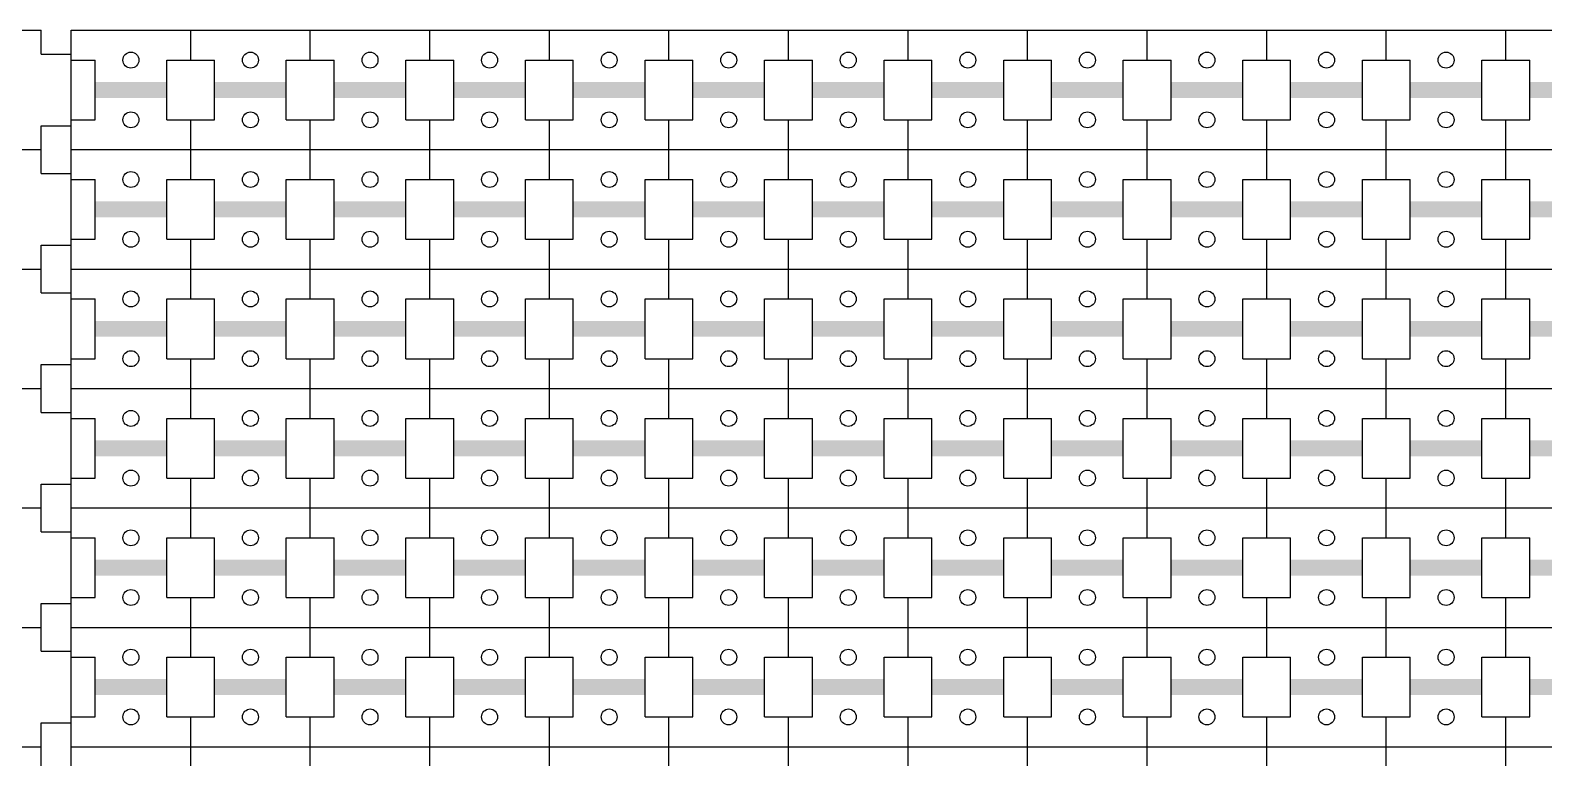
# Model space of a CAD drawing. Header units: millimetres. Extents: x 0 to 1500, y 0 to 750.
# Drawn here: x 739.8 to 1119.5, y 567.2 to 750 of the extents above; entities that cross this region are included whole.
import ezdxf

# ---------------------------------------------------------------- set-up
doc = ezdxf.new("R2010")
doc.units = ezdxf.units.MM

msp = doc.modelspace()

# ---------------------------------------------------------------- hatches: boundary and pattern name
for points in [[(774, 737), (774, 733), (756, 733), (756, 737)], [(804, 737), (804, 733), (786, 733), (786, 737)], [(834, 737), (834, 733), (816, 733), (816, 737)], [(864, 737), (864, 733), (846, 733), (846, 737)], [(894, 737), (894, 733), (876, 733), (876, 737)], [(924, 737), (924, 733), (906, 733), (906, 737)], [(954, 737), (954, 733), (936, 733), (936, 737)], [(984, 737), (984, 733), (966, 733), (966, 737)], [(1014, 737), (1014, 733), (996, 733), (996, 737)], [(1044, 737), (1044, 733), (1026, 733), (1026, 737)], [(1074, 737), (1074, 733), (1056, 733), (1056, 737)], [(1104, 737), (1104, 733), (1086, 733), (1086, 737)], [(1134, 737), (1134, 733), (1116, 733), (1116, 737)], [(774, 707), (774, 703), (756, 703), (756, 707)], [(804, 707), (804, 703), (786, 703), (786, 707)], [(834, 707), (834, 703), (816, 703), (816, 707)], [(864, 707), (864, 703), (846, 703), (846, 707)], [(894, 707), (894, 703), (876, 703), (876, 707)], [(924, 707), (924, 703), (906, 703), (906, 707)], [(954, 707), (954, 703), (936, 703), (936, 707)], [(984, 707), (984, 703), (966, 703), (966, 707)], [(1014, 707), (1014, 703), (996, 703), (996, 707)], [(1044, 707), (1044, 703), (1026, 703), (1026, 707)], [(1074, 707), (1074, 703), (1056, 703), (1056, 707)], [(1104, 707), (1104, 703), (1086, 703), (1086, 707)], [(1134, 707), (1134, 703), (1116, 703), (1116, 707)], [(774, 677), (774, 673), (756, 673), (756, 677)], [(804, 677), (804, 673), (786, 673), (786, 677)], [(834, 677), (834, 673), (816, 673), (816, 677)], [(864, 677), (864, 673), (846, 673), (846, 677)], [(894, 677), (894, 673), (876, 673), (876, 677)], [(924, 677), (924, 673), (906, 673), (906, 677)], [(954, 677), (954, 673), (936, 673), (936, 677)], [(984, 677), (984, 673), (966, 673), (966, 677)], [(1014, 677), (1014, 673), (996, 673), (996, 677)], [(1044, 677), (1044, 673), (1026, 673), (1026, 677)], [(1074, 677), (1074, 673), (1056, 673), (1056, 677)], [(1104, 677), (1104, 673), (1086, 673), (1086, 677)], [(1134, 677), (1134, 673), (1116, 673), (1116, 677)], [(774, 647), (774, 643), (756, 643), (756, 647)], [(804, 647), (804, 643), (786, 643), (786, 647)], [(834, 647), (834, 643), (816, 643), (816, 647)], [(864, 647), (864, 643), (846, 643), (846, 647)], [(894, 647), (894, 643), (876, 643), (876, 647)], [(924, 647), (924, 643), (906, 643), (906, 647)], [(954, 647), (954, 643), (936, 643), (936, 647)], [(984, 647), (984, 643), (966, 643), (966, 647)], [(1014, 647), (1014, 643), (996, 643), (996, 647)], [(1044, 647), (1044, 643), (1026, 643), (1026, 647)], [(1074, 647), (1074, 643), (1056, 643), (1056, 647)], [(1104, 647), (1104, 643), (1086, 643), (1086, 647)], [(1134, 647), (1134, 643), (1116, 643), (1116, 647)], [(774, 617), (774, 613), (756, 613), (756, 617)], [(804, 617), (804, 613), (786, 613), (786, 617)], [(834, 617), (834, 613), (816, 613), (816, 617)], [(864, 617), (864, 613), (846, 613), (846, 617)], [(894, 617), (894, 613), (876, 613), (876, 617)], [(924, 617), (924, 613), (906, 613), (906, 617)], [(954, 617), (954, 613), (936, 613), (936, 617)], [(984, 617), (984, 613), (966, 613), (966, 617)], [(1014, 617), (1014, 613), (996, 613), (996, 617)], [(1044, 617), (1044, 613), (1026, 613), (1026, 617)], [(1074, 617), (1074, 613), (1056, 613), (1056, 617)], [(1104, 617), (1104, 613), (1086, 613), (1086, 617)], [(1134, 617), (1134, 613), (1116, 613), (1116, 617)], [(774, 587), (774, 583), (756, 583), (756, 587)], [(804, 587), (804, 583), (786, 583), (786, 587)], [(834, 587), (834, 583), (816, 583), (816, 587)], [(864, 587), (864, 583), (846, 583), (846, 587)], [(894, 587), (894, 583), (876, 583), (876, 587)], [(924, 587), (924, 583), (906, 583), (906, 587)], [(954, 587), (954, 583), (936, 583), (936, 587)], [(984, 587), (984, 583), (966, 583), (966, 587)], [(1014, 587), (1014, 583), (996, 583), (996, 587)], [(1044, 587), (1044, 583), (1026, 583), (1026, 587)], [(1074, 587), (1074, 583), (1056, 583), (1056, 587)], [(1104, 587), (1104, 583), (1086, 583), (1086, 587)], [(1134, 587), (1134, 583), (1116, 583), (1116, 587)]]:
    msp.add_hatch(color=3).paths.add_polyline_path(points)

# ---------------------------------------------------------------- linework, layer by layer
at = {"color": 7}
for p, q in [((735, 750), (742.5, 750)), ((742.5, 744), (742.5, 750)), ((750, 744), (750, 750)), ((750, 750), (765, 750)), ((765, 750), (780, 750)), ((780, 742.5), (780, 750)), ((780, 750), (795, 750)), ((795, 750), (810, 750)), ((810, 742.5), (810, 750)), ((810, 750), (825, 750)), ((825, 750), (840, 750)), ((840, 742.5), (840, 750)), ((840, 750), (855, 750)), ((855, 750), (870, 750)), ((870, 742.5), (870, 750)), ((870, 750), (885, 750)), ((885, 750), (900, 750)), ((900, 742.5), (900, 750)), ((900, 750), (915, 750)), ((915, 750), (930, 750)), ((930, 742.5), (930, 750)), ((930, 750), (945, 750)), ((945, 750), (960, 750)), ((960, 742.5), (960, 750)), ((960, 750), (975, 750)), ((975, 750), (990, 750)), ((990, 742.5), (990, 750)), ((990, 750), (1005, 750)), ((1005, 750), (1020, 750)), ((1020, 742.5), (1020, 750)), ((1020, 750), (1035, 750)), ((1035, 750), (1050, 750)), ((1050, 742.5), (1050, 750)), ((1050, 750), (1065, 750)), ((1065, 750), (1080, 750)), ((1080, 742.5), (1080, 750)), ((1080, 750), (1095, 750)), ((1095, 750), (1110, 750)), ((1110, 742.5), (1110, 750)), ((1110, 750), (1125, 750)), ((742.5, 744), (750, 744)), ((750, 742.5), (750, 744)), ((750, 735), (750, 742.5)), ((750, 742.5), (756, 742.5)), ((756, 735), (756, 742.5)), ((774, 735), (774, 742.5)), ((774, 742.5), (780, 742.5)), ((780, 742.5), (786, 742.5)), ((786, 735), (786, 742.5)), ((804, 735), (804, 742.5)), ((804, 742.5), (810, 742.5)), ((810, 742.5), (816, 742.5)), ((816, 735), (816, 742.5)), ((834, 735), (834, 742.5)), ((834, 742.5), (840, 742.5)), ((840, 742.5), (846, 742.5)), ((846, 735), (846, 742.5)), ((864, 735), (864, 742.5)), ((864, 742.5), (870, 742.5)), ((870, 742.5), (876, 742.5)), ((876, 735), (876, 742.5)), ((894, 735), (894, 742.5)), ((894, 742.5), (900, 742.5)), ((900, 742.5), (906, 742.5)), ((906, 735), (906, 742.5)), ((924, 735), (924, 742.5)), ((924, 742.5), (930, 742.5)), ((930, 742.5), (936, 742.5)), ((936, 735), (936, 742.5)), ((954, 735), (954, 742.5)), ((954, 742.5), (960, 742.5)), ((960, 742.5), (966, 742.5)), ((966, 735), (966, 742.5)), ((984, 735), (984, 742.5)), ((984, 742.5), (990, 742.5)), ((990, 742.5), (996, 742.5)), ((996, 735), (996, 742.5)), ((1014, 735), (1014, 742.5)), ((1014, 742.5), (1020, 742.5)), ((1020, 742.5), (1026, 742.5)), ((1026, 735), (1026, 742.5)), ((1044, 735), (1044, 742.5)), ((1044, 742.5), (1050, 742.5)), ((1050, 742.5), (1056, 742.5)), ((1056, 735), (1056, 742.5)), ((1074, 735), (1074, 742.5)), ((1074, 742.5), (1080, 742.5)), ((1080, 742.5), (1086, 742.5)), ((1086, 735), (1086, 742.5)), ((1104, 735), (1104, 742.5)), ((1104, 742.5), (1110, 742.5)), ((1110, 742.5), (1116, 742.5)), ((1116, 735), (1116, 742.5)), ((750, 727.5), (750, 735)), ((756, 727.5), (756, 735)), ((774, 727.5), (774, 735)), ((786, 727.5), (786, 735)), ((804, 727.5), (804, 735)), ((816, 727.5), (816, 735)), ((834, 727.5), (834, 735)), ((846, 727.5), (846, 735)), ((864, 727.5), (864, 735)), ((876, 727.5), (876, 735)), ((894, 727.5), (894, 735)), ((906, 727.5), (906, 735)), ((924, 727.5), (924, 735)), ((936, 727.5), (936, 735)), ((954, 727.5), (954, 735)), ((966, 727.5), (966, 735)), ((984, 727.5), (984, 735)), ((996, 727.5), (996, 735)), ((1014, 727.5), (1014, 735)), ((1026, 727.5), (1026, 735)), ((1044, 727.5), (1044, 735)), ((1056, 727.5), (1056, 735)), ((1074, 727.5), (1074, 735)), ((1086, 727.5), (1086, 735)), ((1104, 727.5), (1104, 735)), ((1116, 727.5), (1116, 735)), ((742.5, 720), (742.5, 726)), ((742.5, 726), (750, 726)), ((750, 726), (750, 727.5)), ((750, 727.5), (756, 727.5)), ((750, 720), (750, 726)), ((774, 727.5), (780, 727.5)), ((780, 720), (780, 727.5)), ((780, 727.5), (786, 727.5)), ((804, 727.5), (810, 727.5)), ((810, 720), (810, 727.5)), ((810, 727.5), (816, 727.5)), ((834, 727.5), (840, 727.5)), ((840, 720), (840, 727.5)), ((840, 727.5), (846, 727.5)), ((864, 727.5), (870, 727.5)), ((870, 720), (870, 727.5)), ((870, 727.5), (876, 727.5)), ((894, 727.5), (900, 727.5)), ((900, 720), (900, 727.5)), ((900, 727.5), (906, 727.5)), ((924, 727.5), (930, 727.5)), ((930, 720), (930, 727.5)), ((930, 727.5), (936, 727.5)), ((954, 727.5), (960, 727.5)), ((960, 720), (960, 727.5)), ((960, 727.5), (966, 727.5)), ((984, 727.5), (990, 727.5)), ((990, 720), (990, 727.5)), ((990, 727.5), (996, 727.5)), ((1014, 727.5), (1020, 727.5)), ((1020, 720), (1020, 727.5)), ((1020, 727.5), (1026, 727.5)), ((1044, 727.5), (1050, 727.5)), ((1050, 720), (1050, 727.5)), ((1050, 727.5), (1056, 727.5)), ((1074, 727.5), (1080, 727.5)), ((1080, 720), (1080, 727.5)), ((1080, 727.5), (1086, 727.5)), ((1104, 727.5), (1110, 727.5)), ((1110, 720), (1110, 727.5)), ((1110, 727.5), (1116, 727.5)), ((735, 720), (742.5, 720)), ((742.5, 714), (742.5, 720)), ((750, 714), (750, 720)), ((750, 720), (765, 720)), ((765, 720), (780, 720)), ((780, 712.5), (780, 720)), ((780, 720), (795, 720)), ((795, 720), (810, 720)), ((810, 712.5), (810, 720)), ((810, 720), (825, 720)), ((825, 720), (840, 720)), ((840, 712.5), (840, 720)), ((840, 720), (855, 720)), ((855, 720), (870, 720)), ((870, 712.5), (870, 720)), ((870, 720), (885, 720)), ((885, 720), (900, 720)), ((900, 712.5), (900, 720)), ((900, 720), (915, 720)), ((915, 720), (930, 720)), ((930, 712.5), (930, 720)), ((930, 720), (945, 720)), ((945, 720), (960, 720)), ((960, 712.5), (960, 720)), ((960, 720), (975, 720)), ((975, 720), (990, 720)), ((990, 712.5), (990, 720)), ((990, 720), (1005, 720)), ((1005, 720), (1020, 720)), ((1020, 712.5), (1020, 720)), ((1020, 720), (1035, 720)), ((1035, 720), (1050, 720)), ((1050, 712.5), (1050, 720)), ((1050, 720), (1065, 720)), ((1065, 720), (1080, 720)), ((1080, 712.5), (1080, 720)), ((1080, 720), (1095, 720)), ((1095, 720), (1110, 720)), ((1110, 712.5), (1110, 720)), ((1110, 720), (1125, 720)), ((742.5, 714), (750, 714)), ((750, 712.5), (750, 714)), ((750, 705), (750, 712.5)), ((750, 712.5), (756, 712.5)), ((756, 705), (756, 712.5)), ((774, 705), (774, 712.5)), ((774, 712.5), (780, 712.5)), ((780, 712.5), (786, 712.5)), ((786, 705), (786, 712.5)), ((804, 705), (804, 712.5)), ((804, 712.5), (810, 712.5)), ((810, 712.5), (816, 712.5)), ((816, 705), (816, 712.5)), ((834, 705), (834, 712.5)), ((834, 712.5), (840, 712.5)), ((840, 712.5), (846, 712.5)), ((846, 705), (846, 712.5)), ((864, 705), (864, 712.5)), ((864, 712.5), (870, 712.5)), ((870, 712.5), (876, 712.5)), ((876, 705), (876, 712.5)), ((894, 705), (894, 712.5)), ((894, 712.5), (900, 712.5)), ((900, 712.5), (906, 712.5)), ((906, 705), (906, 712.5)), ((924, 705), (924, 712.5)), ((924, 712.5), (930, 712.5)), ((930, 712.5), (936, 712.5)), ((936, 705), (936, 712.5)), ((954, 705), (954, 712.5)), ((954, 712.5), (960, 712.5)), ((960, 712.5), (966, 712.5)), ((966, 705), (966, 712.5)), ((984, 705), (984, 712.5)), ((984, 712.5), (990, 712.5)), ((990, 712.5), (996, 712.5)), ((996, 705), (996, 712.5)), ((1014, 705), (1014, 712.5)), ((1014, 712.5), (1020, 712.5)), ((1020, 712.5), (1026, 712.5)), ((1026, 705), (1026, 712.5)), ((1044, 705), (1044, 712.5)), ((1044, 712.5), (1050, 712.5)), ((1050, 712.5), (1056, 712.5)), ((1056, 705), (1056, 712.5)), ((1074, 705), (1074, 712.5)), ((1074, 712.5), (1080, 712.5)), ((1080, 712.5), (1086, 712.5)), ((1086, 705), (1086, 712.5)), ((1104, 705), (1104, 712.5)), ((1104, 712.5), (1110, 712.5)), ((1110, 712.5), (1116, 712.5)), ((1116, 705), (1116, 712.5)), ((750, 697.5), (750, 705)), ((756, 697.5), (756, 705)), ((774, 697.5), (774, 705)), ((786, 697.5), (786, 705)), ((804, 697.5), (804, 705)), ((816, 697.5), (816, 705)), ((834, 697.5), (834, 705)), ((846, 697.5), (846, 705)), ((864, 697.5), (864, 705)), ((876, 697.5), (876, 705)), ((894, 697.5), (894, 705)), ((906, 697.5), (906, 705)), ((924, 697.5), (924, 705)), ((936, 697.5), (936, 705)), ((954, 697.5), (954, 705)), ((966, 697.5), (966, 705)), ((984, 697.5), (984, 705)), ((996, 697.5), (996, 705)), ((1014, 697.5), (1014, 705)), ((1026, 697.5), (1026, 705)), ((1044, 697.5), (1044, 705)), ((1056, 697.5), (1056, 705)), ((1074, 697.5), (1074, 705)), ((1086, 697.5), (1086, 705)), ((1104, 697.5), (1104, 705)), ((1116, 697.5), (1116, 705)), ((742.5, 690), (742.5, 696)), ((742.5, 696), (750, 696)), ((750, 696), (750, 697.5)), ((750, 697.5), (756, 697.5)), ((750, 690), (750, 696)), ((774, 697.5), (780, 697.5)), ((780, 690), (780, 697.5)), ((780, 697.5), (786, 697.5)), ((804, 697.5), (810, 697.5)), ((810, 690), (810, 697.5)), ((810, 697.5), (816, 697.5)), ((834, 697.5), (840, 697.5)), ((840, 690), (840, 697.5)), ((840, 697.5), (846, 697.5)), ((864, 697.5), (870, 697.5)), ((870, 690), (870, 697.5)), ((870, 697.5), (876, 697.5)), ((894, 697.5), (900, 697.5)), ((900, 690), (900, 697.5)), ((900, 697.5), (906, 697.5)), ((924, 697.5), (930, 697.5)), ((930, 690), (930, 697.5)), ((930, 697.5), (936, 697.5)), ((954, 697.5), (960, 697.5)), ((960, 690), (960, 697.5)), ((960, 697.5), (966, 697.5)), ((984, 697.5), (990, 697.5)), ((990, 690), (990, 697.5)), ((990, 697.5), (996, 697.5)), ((1014, 697.5), (1020, 697.5)), ((1020, 690), (1020, 697.5)), ((1020, 697.5), (1026, 697.5)), ((1044, 697.5), (1050, 697.5)), ((1050, 690), (1050, 697.5)), ((1050, 697.5), (1056, 697.5)), ((1074, 697.5), (1080, 697.5)), ((1080, 690), (1080, 697.5)), ((1080, 697.5), (1086, 697.5)), ((1104, 697.5), (1110, 697.5)), ((1110, 690), (1110, 697.5)), ((1110, 697.5), (1116, 697.5)), ((735, 690), (742.5, 690)), ((742.5, 684), (742.5, 690)), ((750, 684), (750, 690)), ((750, 690), (765, 690)), ((765, 690), (780, 690)), ((780, 682.5), (780, 690)), ((780, 690), (795, 690)), ((795, 690), (810, 690)), ((810, 682.5), (810, 690)), ((810, 690), (825, 690)), ((825, 690), (840, 690)), ((840, 682.5), (840, 690)), ((840, 690), (855, 690)), ((855, 690), (870, 690)), ((870, 682.5), (870, 690)), ((870, 690), (885, 690)), ((885, 690), (900, 690)), ((900, 682.5), (900, 690)), ((900, 690), (915, 690)), ((915, 690), (930, 690)), ((930, 682.5), (930, 690)), ((930, 690), (945, 690)), ((945, 690), (960, 690)), ((960, 682.5), (960, 690)), ((960, 690), (975, 690)), ((975, 690), (990, 690)), ((990, 682.5), (990, 690)), ((990, 690), (1005, 690)), ((1005, 690), (1020, 690)), ((1020, 682.5), (1020, 690)), ((1020, 690), (1035, 690)), ((1035, 690), (1050, 690)), ((1050, 682.5), (1050, 690)), ((1050, 690), (1065, 690)), ((1065, 690), (1080, 690)), ((1080, 682.5), (1080, 690)), ((1080, 690), (1095, 690)), ((1095, 690), (1110, 690)), ((1110, 682.5), (1110, 690)), ((1110, 690), (1125, 690)), ((742.5, 684), (750, 684)), ((750, 682.5), (750, 684)), ((750, 675), (750, 682.5)), ((750, 682.5), (756, 682.5)), ((756, 675), (756, 682.5)), ((774, 675), (774, 682.5)), ((774, 682.5), (780, 682.5)), ((780, 682.5), (786, 682.5)), ((786, 675), (786, 682.5)), ((804, 675), (804, 682.5)), ((804, 682.5), (810, 682.5)), ((810, 682.5), (816, 682.5)), ((816, 675), (816, 682.5)), ((834, 675), (834, 682.5)), ((834, 682.5), (840, 682.5)), ((840, 682.5), (846, 682.5)), ((846, 675), (846, 682.5)), ((864, 675), (864, 682.5)), ((864, 682.5), (870, 682.5)), ((870, 682.5), (876, 682.5)), ((876, 675), (876, 682.5)), ((894, 675), (894, 682.5)), ((894, 682.5), (900, 682.5)), ((900, 682.5), (906, 682.5)), ((906, 675), (906, 682.5)), ((924, 675), (924, 682.5)), ((924, 682.5), (930, 682.5)), ((930, 682.5), (936, 682.5)), ((936, 675), (936, 682.5)), ((954, 675), (954, 682.5)), ((954, 682.5), (960, 682.5)), ((960, 682.5), (966, 682.5)), ((966, 675), (966, 682.5)), ((984, 675), (984, 682.5)), ((984, 682.5), (990, 682.5)), ((990, 682.5), (996, 682.5)), ((996, 675), (996, 682.5)), ((1014, 675), (1014, 682.5)), ((1014, 682.5), (1020, 682.5)), ((1020, 682.5), (1026, 682.5)), ((1026, 675), (1026, 682.5)), ((1044, 675), (1044, 682.5)), ((1044, 682.5), (1050, 682.5)), ((1050, 682.5), (1056, 682.5)), ((1056, 675), (1056, 682.5)), ((1074, 675), (1074, 682.5)), ((1074, 682.5), (1080, 682.5)), ((1080, 682.5), (1086, 682.5)), ((1086, 675), (1086, 682.5)), ((1104, 675), (1104, 682.5)), ((1104, 682.5), (1110, 682.5)), ((1110, 682.5), (1116, 682.5)), ((1116, 675), (1116, 682.5)), ((750, 667.5), (750, 675)), ((756, 667.5), (756, 675)), ((774, 667.5), (774, 675)), ((786, 667.5), (786, 675)), ((804, 667.5), (804, 675)), ((816, 667.5), (816, 675)), ((834, 667.5), (834, 675)), ((846, 667.5), (846, 675)), ((864, 667.5), (864, 675)), ((876, 667.5), (876, 675)), ((894, 667.5), (894, 675)), ((906, 667.5), (906, 675)), ((924, 667.5), (924, 675)), ((936, 667.5), (936, 675)), ((954, 667.5), (954, 675)), ((966, 667.5), (966, 675)), ((984, 667.5), (984, 675)), ((996, 667.5), (996, 675)), ((1014, 667.5), (1014, 675)), ((1026, 667.5), (1026, 675)), ((1044, 667.5), (1044, 675)), ((1056, 667.5), (1056, 675)), ((1074, 667.5), (1074, 675)), ((1086, 667.5), (1086, 675)), ((1104, 667.5), (1104, 675)), ((1116, 667.5), (1116, 675)), ((742.5, 660), (742.5, 666)), ((742.5, 666), (750, 666)), ((750, 666), (750, 667.5)), ((750, 667.5), (756, 667.5)), ((750, 660), (750, 666)), ((774, 667.5), (780, 667.5)), ((780, 660), (780, 667.5)), ((780, 667.5), (786, 667.5)), ((804, 667.5), (810, 667.5)), ((810, 660), (810, 667.5)), ((810, 667.5), (816, 667.5)), ((834, 667.5), (840, 667.5)), ((840, 660), (840, 667.5)), ((840, 667.5), (846, 667.5)), ((864, 667.5), (870, 667.5)), ((870, 660), (870, 667.5)), ((870, 667.5), (876, 667.5)), ((894, 667.5), (900, 667.5)), ((900, 660), (900, 667.5)), ((900, 667.5), (906, 667.5)), ((924, 667.5), (930, 667.5)), ((930, 660), (930, 667.5)), ((930, 667.5), (936, 667.5)), ((954, 667.5), (960, 667.5)), ((960, 660), (960, 667.5)), ((960, 667.5), (966, 667.5)), ((984, 667.5), (990, 667.5)), ((990, 660), (990, 667.5)), ((990, 667.5), (996, 667.5)), ((1014, 667.5), (1020, 667.5)), ((1020, 660), (1020, 667.5)), ((1020, 667.5), (1026, 667.5)), ((1044, 667.5), (1050, 667.5)), ((1050, 660), (1050, 667.5)), ((1050, 667.5), (1056, 667.5)), ((1074, 667.5), (1080, 667.5)), ((1080, 660), (1080, 667.5)), ((1080, 667.5), (1086, 667.5)), ((1104, 667.5), (1110, 667.5)), ((1110, 660), (1110, 667.5)), ((1110, 667.5), (1116, 667.5)), ((735, 660), (742.5, 660)), ((742.5, 654), (742.5, 660)), ((750, 654), (750, 660)), ((750, 660), (765, 660)), ((765, 660), (780, 660)), ((780, 652.5), (780, 660)), ((780, 660), (795, 660)), ((795, 660), (810, 660)), ((810, 652.5), (810, 660)), ((810, 660), (825, 660)), ((825, 660), (840, 660)), ((840, 652.5), (840, 660)), ((840, 660), (855, 660)), ((855, 660), (870, 660)), ((870, 652.5), (870, 660)), ((870, 660), (885, 660)), ((885, 660), (900, 660)), ((900, 652.5), (900, 660)), ((900, 660), (915, 660)), ((915, 660), (930, 660)), ((930, 652.5), (930, 660)), ((930, 660), (945, 660)), ((945, 660), (960, 660)), ((960, 652.5), (960, 660)), ((960, 660), (975, 660)), ((975, 660), (990, 660)), ((990, 652.5), (990, 660)), ((990, 660), (1005, 660)), ((1005, 660), (1020, 660)), ((1020, 652.5), (1020, 660)), ((1020, 660), (1035, 660)), ((1035, 660), (1050, 660)), ((1050, 652.5), (1050, 660)), ((1050, 660), (1065, 660)), ((1065, 660), (1080, 660)), ((1080, 652.5), (1080, 660)), ((1080, 660), (1095, 660)), ((1095, 660), (1110, 660)), ((1110, 652.5), (1110, 660)), ((1110, 660), (1125, 660)), ((742.5, 654), (750, 654)), ((750, 652.5), (750, 654)), ((750, 645), (750, 652.5)), ((750, 652.5), (756, 652.5)), ((756, 645), (756, 652.5)), ((774, 645), (774, 652.5)), ((774, 652.5), (780, 652.5)), ((780, 652.5), (786, 652.5)), ((786, 645), (786, 652.5)), ((804, 645), (804, 652.5)), ((804, 652.5), (810, 652.5)), ((810, 652.5), (816, 652.5)), ((816, 645), (816, 652.5)), ((834, 645), (834, 652.5)), ((834, 652.5), (840, 652.5)), ((840, 652.5), (846, 652.5)), ((846, 645), (846, 652.5)), ((864, 645), (864, 652.5)), ((864, 652.5), (870, 652.5)), ((870, 652.5), (876, 652.5)), ((876, 645), (876, 652.5)), ((894, 645), (894, 652.5)), ((894, 652.5), (900, 652.5)), ((900, 652.5), (906, 652.5)), ((906, 645), (906, 652.5)), ((924, 645), (924, 652.5)), ((924, 652.5), (930, 652.5)), ((930, 652.5), (936, 652.5)), ((936, 645), (936, 652.5)), ((954, 645), (954, 652.5)), ((954, 652.5), (960, 652.5)), ((960, 652.5), (966, 652.5)), ((966, 645), (966, 652.5)), ((984, 645), (984, 652.5)), ((984, 652.5), (990, 652.5)), ((990, 652.5), (996, 652.5)), ((996, 645), (996, 652.5)), ((1014, 645), (1014, 652.5)), ((1014, 652.5), (1020, 652.5)), ((1020, 652.5), (1026, 652.5)), ((1026, 645), (1026, 652.5)), ((1044, 645), (1044, 652.5)), ((1044, 652.5), (1050, 652.5)), ((1050, 652.5), (1056, 652.5)), ((1056, 645), (1056, 652.5)), ((1074, 645), (1074, 652.5)), ((1074, 652.5), (1080, 652.5)), ((1080, 652.5), (1086, 652.5)), ((1086, 645), (1086, 652.5)), ((1104, 645), (1104, 652.5)), ((1104, 652.5), (1110, 652.5)), ((1110, 652.5), (1116, 652.5)), ((1116, 645), (1116, 652.5)), ((750, 637.5), (750, 645)), ((756, 637.5), (756, 645)), ((774, 637.5), (774, 645)), ((786, 637.5), (786, 645)), ((804, 637.5), (804, 645)), ((816, 637.5), (816, 645)), ((834, 637.5), (834, 645)), ((846, 637.5), (846, 645)), ((864, 637.5), (864, 645)), ((876, 637.5), (876, 645)), ((894, 637.5), (894, 645)), ((906, 637.5), (906, 645)), ((924, 637.5), (924, 645)), ((936, 637.5), (936, 645)), ((954, 637.5), (954, 645)), ((966, 637.5), (966, 645)), ((984, 637.5), (984, 645)), ((996, 637.5), (996, 645)), ((1014, 637.5), (1014, 645)), ((1026, 637.5), (1026, 645)), ((1044, 637.5), (1044, 645)), ((1056, 637.5), (1056, 645)), ((1074, 637.5), (1074, 645)), ((1086, 637.5), (1086, 645)), ((1104, 637.5), (1104, 645)), ((1116, 637.5), (1116, 645)), ((742.5, 630), (742.5, 636)), ((742.5, 636), (750, 636)), ((750, 636), (750, 637.5)), ((750, 637.5), (756, 637.5)), ((750, 630), (750, 636)), ((774, 637.5), (780, 637.5)), ((780, 630), (780, 637.5)), ((780, 637.5), (786, 637.5)), ((804, 637.5), (810, 637.5)), ((810, 630), (810, 637.5)), ((810, 637.5), (816, 637.5)), ((834, 637.5), (840, 637.5)), ((840, 630), (840, 637.5)), ((840, 637.5), (846, 637.5)), ((864, 637.5), (870, 637.5)), ((870, 630), (870, 637.5)), ((870, 637.5), (876, 637.5)), ((894, 637.5), (900, 637.5)), ((900, 630), (900, 637.5)), ((900, 637.5), (906, 637.5)), ((924, 637.5), (930, 637.5)), ((930, 630), (930, 637.5)), ((930, 637.5), (936, 637.5)), ((954, 637.5), (960, 637.5)), ((960, 630), (960, 637.5)), ((960, 637.5), (966, 637.5)), ((984, 637.5), (990, 637.5)), ((990, 630), (990, 637.5)), ((990, 637.5), (996, 637.5)), ((1014, 637.5), (1020, 637.5)), ((1020, 630), (1020, 637.5)), ((1020, 637.5), (1026, 637.5)), ((1044, 637.5), (1050, 637.5)), ((1050, 630), (1050, 637.5)), ((1050, 637.5), (1056, 637.5)), ((1074, 637.5), (1080, 637.5)), ((1080, 630), (1080, 637.5)), ((1080, 637.5), (1086, 637.5)), ((1104, 637.5), (1110, 637.5)), ((1110, 630), (1110, 637.5)), ((1110, 637.5), (1116, 637.5)), ((735, 630), (742.5, 630)), ((742.5, 624), (742.5, 630)), ((750, 624), (750, 630)), ((750, 630), (765, 630)), ((765, 630), (780, 630)), ((780, 622.5), (780, 630)), ((780, 630), (795, 630)), ((795, 630), (810, 630)), ((810, 622.5), (810, 630)), ((810, 630), (825, 630)), ((825, 630), (840, 630)), ((840, 622.5), (840, 630)), ((840, 630), (855, 630)), ((855, 630), (870, 630)), ((870, 622.5), (870, 630)), ((870, 630), (885, 630)), ((885, 630), (900, 630)), ((900, 622.5), (900, 630)), ((900, 630), (915, 630)), ((915, 630), (930, 630)), ((930, 622.5), (930, 630)), ((930, 630), (945, 630)), ((945, 630), (960, 630)), ((960, 622.5), (960, 630)), ((960, 630), (975, 630)), ((975, 630), (990, 630)), ((990, 622.5), (990, 630)), ((990, 630), (1005, 630)), ((1005, 630), (1020, 630)), ((1020, 622.5), (1020, 630)), ((1020, 630), (1035, 630)), ((1035, 630), (1050, 630)), ((1050, 622.5), (1050, 630)), ((1050, 630), (1065, 630)), ((1065, 630), (1080, 630)), ((1080, 622.5), (1080, 630)), ((1080, 630), (1095, 630)), ((1095, 630), (1110, 630)), ((1110, 622.5), (1110, 630)), ((1110, 630), (1125, 630)), ((742.5, 624), (750, 624)), ((750, 622.5), (750, 624)), ((750, 615), (750, 622.5)), ((750, 622.5), (756, 622.5)), ((756, 615), (756, 622.5)), ((774, 615), (774, 622.5)), ((774, 622.5), (780, 622.5)), ((780, 622.5), (786, 622.5)), ((786, 615), (786, 622.5)), ((804, 615), (804, 622.5)), ((804, 622.5), (810, 622.5)), ((810, 622.5), (816, 622.5)), ((816, 615), (816, 622.5)), ((834, 615), (834, 622.5)), ((834, 622.5), (840, 622.5)), ((840, 622.5), (846, 622.5)), ((846, 615), (846, 622.5)), ((864, 615), (864, 622.5)), ((864, 622.5), (870, 622.5)), ((870, 622.5), (876, 622.5)), ((876, 615), (876, 622.5)), ((894, 615), (894, 622.5)), ((894, 622.5), (900, 622.5)), ((900, 622.5), (906, 622.5)), ((906, 615), (906, 622.5)), ((924, 615), (924, 622.5)), ((924, 622.5), (930, 622.5)), ((930, 622.5), (936, 622.5)), ((936, 615), (936, 622.5)), ((954, 615), (954, 622.5)), ((954, 622.5), (960, 622.5)), ((960, 622.5), (966, 622.5)), ((966, 615), (966, 622.5)), ((984, 615), (984, 622.5)), ((984, 622.5), (990, 622.5)), ((990, 622.5), (996, 622.5)), ((996, 615), (996, 622.5)), ((1014, 615), (1014, 622.5)), ((1014, 622.5), (1020, 622.5)), ((1020, 622.5), (1026, 622.5)), ((1026, 615), (1026, 622.5)), ((1044, 615), (1044, 622.5)), ((1044, 622.5), (1050, 622.5)), ((1050, 622.5), (1056, 622.5)), ((1056, 615), (1056, 622.5)), ((1074, 615), (1074, 622.5)), ((1074, 622.5), (1080, 622.5)), ((1080, 622.5), (1086, 622.5)), ((1086, 615), (1086, 622.5)), ((1104, 615), (1104, 622.5)), ((1104, 622.5), (1110, 622.5)), ((1110, 622.5), (1116, 622.5)), ((1116, 615), (1116, 622.5)), ((750, 607.5), (750, 615)), ((756, 607.5), (756, 615)), ((774, 607.5), (774, 615)), ((786, 607.5), (786, 615)), ((804, 607.5), (804, 615)), ((816, 607.5), (816, 615)), ((834, 607.5), (834, 615)), ((846, 607.5), (846, 615)), ((864, 607.5), (864, 615)), ((876, 607.5), (876, 615)), ((894, 607.5), (894, 615)), ((906, 607.5), (906, 615)), ((924, 607.5), (924, 615)), ((936, 607.5), (936, 615)), ((954, 607.5), (954, 615)), ((966, 607.5), (966, 615)), ((984, 607.5), (984, 615)), ((996, 607.5), (996, 615)), ((1014, 607.5), (1014, 615)), ((1026, 607.5), (1026, 615)), ((1044, 607.5), (1044, 615)), ((1056, 607.5), (1056, 615)), ((1074, 607.5), (1074, 615)), ((1086, 607.5), (1086, 615)), ((1104, 607.5), (1104, 615)), ((1116, 607.5), (1116, 615)), ((742.5, 600), (742.5, 606)), ((742.5, 606), (750, 606)), ((750, 606), (750, 607.5)), ((750, 607.5), (756, 607.5)), ((750, 600), (750, 606)), ((774, 607.5), (780, 607.5)), ((780, 600), (780, 607.5)), ((780, 607.5), (786, 607.5)), ((804, 607.5), (810, 607.5)), ((810, 600), (810, 607.5)), ((810, 607.5), (816, 607.5)), ((834, 607.5), (840, 607.5)), ((840, 600), (840, 607.5)), ((840, 607.5), (846, 607.5)), ((864, 607.5), (870, 607.5)), ((870, 600), (870, 607.5)), ((870, 607.5), (876, 607.5)), ((894, 607.5), (900, 607.5)), ((900, 600), (900, 607.5)), ((900, 607.5), (906, 607.5)), ((924, 607.5), (930, 607.5)), ((930, 600), (930, 607.5)), ((930, 607.5), (936, 607.5)), ((954, 607.5), (960, 607.5)), ((960, 600), (960, 607.5)), ((960, 607.5), (966, 607.5)), ((984, 607.5), (990, 607.5)), ((990, 600), (990, 607.5)), ((990, 607.5), (996, 607.5)), ((1014, 607.5), (1020, 607.5)), ((1020, 600), (1020, 607.5)), ((1020, 607.5), (1026, 607.5)), ((1044, 607.5), (1050, 607.5)), ((1050, 600), (1050, 607.5)), ((1050, 607.5), (1056, 607.5)), ((1074, 607.5), (1080, 607.5)), ((1080, 600), (1080, 607.5)), ((1080, 607.5), (1086, 607.5)), ((1104, 607.5), (1110, 607.5)), ((1110, 600), (1110, 607.5)), ((1110, 607.5), (1116, 607.5)), ((735, 600), (742.5, 600)), ((742.5, 594), (742.5, 600)), ((750, 594), (750, 600)), ((750, 600), (765, 600)), ((765, 600), (780, 600)), ((780, 592.5), (780, 600)), ((780, 600), (795, 600)), ((795, 600), (810, 600)), ((810, 592.5), (810, 600)), ((810, 600), (825, 600)), ((825, 600), (840, 600)), ((840, 592.5), (840, 600)), ((840, 600), (855, 600)), ((855, 600), (870, 600)), ((870, 592.5), (870, 600)), ((870, 600), (885, 600)), ((885, 600), (900, 600)), ((900, 592.5), (900, 600)), ((900, 600), (915, 600)), ((915, 600), (930, 600)), ((930, 592.5), (930, 600)), ((930, 600), (945, 600)), ((945, 600), (960, 600)), ((960, 592.5), (960, 600)), ((960, 600), (975, 600)), ((975, 600), (990, 600)), ((990, 592.5), (990, 600)), ((990, 600), (1005, 600)), ((1005, 600), (1020, 600)), ((1020, 592.5), (1020, 600)), ((1020, 600), (1035, 600)), ((1035, 600), (1050, 600)), ((1050, 592.5), (1050, 600)), ((1050, 600), (1065, 600)), ((1065, 600), (1080, 600)), ((1080, 592.5), (1080, 600)), ((1080, 600), (1095, 600)), ((1095, 600), (1110, 600)), ((1110, 592.5), (1110, 600)), ((1110, 600), (1125, 600)), ((742.5, 594), (750, 594)), ((750, 592.5), (750, 594)), ((750, 585), (750, 592.5)), ((750, 592.5), (756, 592.5)), ((756, 585), (756, 592.5)), ((774, 585), (774, 592.5)), ((774, 592.5), (780, 592.5)), ((780, 592.5), (786, 592.5)), ((786, 585), (786, 592.5)), ((804, 585), (804, 592.5)), ((804, 592.5), (810, 592.5)), ((810, 592.5), (816, 592.5)), ((816, 585), (816, 592.5)), ((834, 585), (834, 592.5)), ((834, 592.5), (840, 592.5)), ((840, 592.5), (846, 592.5)), ((846, 585), (846, 592.5)), ((864, 585), (864, 592.5)), ((864, 592.5), (870, 592.5)), ((870, 592.5), (876, 592.5)), ((876, 585), (876, 592.5)), ((894, 585), (894, 592.5)), ((894, 592.5), (900, 592.5)), ((900, 592.5), (906, 592.5)), ((906, 585), (906, 592.5)), ((924, 585), (924, 592.5)), ((924, 592.5), (930, 592.5)), ((930, 592.5), (936, 592.5)), ((936, 585), (936, 592.5)), ((954, 585), (954, 592.5)), ((954, 592.5), (960, 592.5)), ((960, 592.5), (966, 592.5)), ((966, 585), (966, 592.5)), ((984, 585), (984, 592.5)), ((984, 592.5), (990, 592.5)), ((990, 592.5), (996, 592.5)), ((996, 585), (996, 592.5)), ((1014, 585), (1014, 592.5)), ((1014, 592.5), (1020, 592.5)), ((1020, 592.5), (1026, 592.5)), ((1026, 585), (1026, 592.5)), ((1044, 585), (1044, 592.5)), ((1044, 592.5), (1050, 592.5)), ((1050, 592.5), (1056, 592.5)), ((1056, 585), (1056, 592.5)), ((1074, 585), (1074, 592.5)), ((1074, 592.5), (1080, 592.5)), ((1080, 592.5), (1086, 592.5)), ((1086, 585), (1086, 592.5)), ((1104, 585), (1104, 592.5)), ((1104, 592.5), (1110, 592.5)), ((1110, 592.5), (1116, 592.5)), ((1116, 585), (1116, 592.5)), ((750, 577.5), (750, 585)), ((756, 577.5), (756, 585)), ((774, 577.5), (774, 585)), ((786, 577.5), (786, 585)), ((804, 577.5), (804, 585)), ((816, 577.5), (816, 585)), ((834, 577.5), (834, 585)), ((846, 577.5), (846, 585)), ((864, 577.5), (864, 585)), ((876, 577.5), (876, 585)), ((894, 577.5), (894, 585)), ((906, 577.5), (906, 585)), ((924, 577.5), (924, 585)), ((936, 577.5), (936, 585)), ((954, 577.5), (954, 585)), ((966, 577.5), (966, 585)), ((984, 577.5), (984, 585)), ((996, 577.5), (996, 585)), ((1014, 577.5), (1014, 585)), ((1026, 577.5), (1026, 585)), ((1044, 577.5), (1044, 585)), ((1056, 577.5), (1056, 585)), ((1074, 577.5), (1074, 585)), ((1086, 577.5), (1086, 585)), ((1104, 577.5), (1104, 585)), ((1116, 577.5), (1116, 585)), ((750, 576), (750, 577.5)), ((750, 577.5), (756, 577.5)), ((774, 577.5), (780, 577.5)), ((780, 570), (780, 577.5)), ((780, 577.5), (786, 577.5)), ((804, 577.5), (810, 577.5)), ((810, 570), (810, 577.5)), ((810, 577.5), (816, 577.5)), ((834, 577.5), (840, 577.5)), ((840, 570), (840, 577.5)), ((840, 577.5), (846, 577.5)), ((864, 577.5), (870, 577.5)), ((870, 570), (870, 577.5)), ((870, 577.5), (876, 577.5)), ((894, 577.5), (900, 577.5)), ((900, 570), (900, 577.5)), ((900, 577.5), (906, 577.5)), ((924, 577.5), (930, 577.5)), ((930, 570), (930, 577.5)), ((930, 577.5), (936, 577.5)), ((954, 577.5), (960, 577.5)), ((960, 570), (960, 577.5)), ((960, 577.5), (966, 577.5)), ((984, 577.5), (990, 577.5)), ((990, 570), (990, 577.5)), ((990, 577.5), (996, 577.5)), ((1014, 577.5), (1020, 577.5)), ((1020, 570), (1020, 577.5)), ((1020, 577.5), (1026, 577.5)), ((1044, 577.5), (1050, 577.5)), ((1050, 570), (1050, 577.5)), ((1050, 577.5), (1056, 577.5)), ((1074, 577.5), (1080, 577.5)), ((1080, 570), (1080, 577.5)), ((1080, 577.5), (1086, 577.5)), ((1104, 577.5), (1110, 577.5)), ((1110, 570), (1110, 577.5)), ((1110, 577.5), (1116, 577.5)), ((742.5, 570), (742.5, 576)), ((742.5, 576), (750, 576)), ((750, 570), (750, 576)), ((735, 570), (742.5, 570)), ((742.5, 564), (742.5, 570)), ((750, 564), (750, 570)), ((750, 570), (765, 570)), ((765, 570), (780, 570)), ((780, 562.5), (780, 570)), ((780, 570), (795, 570)), ((795, 570), (810, 570)), ((810, 562.5), (810, 570)), ((810, 570), (825, 570)), ((825, 570), (840, 570)), ((840, 562.5), (840, 570)), ((840, 570), (855, 570)), ((855, 570), (870, 570)), ((870, 562.5), (870, 570)), ((870, 570), (885, 570)), ((885, 570), (900, 570)), ((900, 562.5), (900, 570)), ((900, 570), (915, 570)), ((915, 570), (930, 570)), ((930, 562.5), (930, 570)), ((930, 570), (945, 570)), ((945, 570), (960, 570)), ((960, 562.5), (960, 570)), ((960, 570), (975, 570)), ((975, 570), (990, 570)), ((990, 562.5), (990, 570)), ((990, 570), (1005, 570)), ((1005, 570), (1020, 570)), ((1020, 562.5), (1020, 570)), ((1020, 570), (1035, 570)), ((1035, 570), (1050, 570)), ((1050, 562.5), (1050, 570)), ((1050, 570), (1065, 570)), ((1065, 570), (1080, 570)), ((1080, 562.5), (1080, 570)), ((1080, 570), (1095, 570)), ((1095, 570), (1110, 570)), ((1110, 562.5), (1110, 570)), ((1110, 570), (1125, 570))]:
    msp.add_line(p, q, dxfattribs=at)
at = {"color": 1}
for centre in [(765, 742.5), (795, 742.5), (825, 742.5), (855, 742.5), (885, 742.5), (915, 742.5), (945, 742.5), (975, 742.5), (1005, 742.5), (1035, 742.5), (1065, 742.5), (1095, 742.5), (765, 727.5), (795, 727.5), (825, 727.5), (855, 727.5), (885, 727.5), (915, 727.5), (945, 727.5), (975, 727.5), (1005, 727.5), (1035, 727.5), (1065, 727.5), (1095, 727.5), (765, 712.5), (795, 712.5), (825, 712.5), (855, 712.5), (885, 712.5), (915, 712.5), (945, 712.5), (975, 712.5), (1005, 712.5), (1035, 712.5), (1065, 712.5), (1095, 712.5), (765, 697.5), (795, 697.5), (825, 697.5), (855, 697.5), (885, 697.5), (915, 697.5), (945, 697.5), (975, 697.5), (1005, 697.5), (1035, 697.5), (1065, 697.5), (1095, 697.5), (765, 682.5), (795, 682.5), (825, 682.5), (855, 682.5), (885, 682.5), (915, 682.5), (945, 682.5), (975, 682.5), (1005, 682.5), (1035, 682.5), (1065, 682.5), (1095, 682.5), (765, 667.5), (795, 667.5), (825, 667.5), (855, 667.5), (885, 667.5), (915, 667.5), (945, 667.5), (975, 667.5), (1005, 667.5), (1035, 667.5), (1065, 667.5), (1095, 667.5), (765, 652.5), (795, 652.5), (825, 652.5), (855, 652.5), (885, 652.5), (915, 652.5), (945, 652.5), (975, 652.5), (1005, 652.5), (1035, 652.5), (1065, 652.5), (1095, 652.5), (765, 637.5), (795, 637.5), (825, 637.5), (855, 637.5), (885, 637.5), (915, 637.5), (945, 637.5), (975, 637.5), (1005, 637.5), (1035, 637.5), (1065, 637.5), (1095, 637.5), (765, 622.5), (795, 622.5), (825, 622.5), (855, 622.5), (885, 622.5), (915, 622.5), (945, 622.5), (975, 622.5), (1005, 622.5), (1035, 622.5), (1065, 622.5), (1095, 622.5), (765, 607.5), (795, 607.5), (825, 607.5), (855, 607.5), (885, 607.5), (915, 607.5), (945, 607.5), (975, 607.5), (1005, 607.5), (1035, 607.5), (1065, 607.5), (1095, 607.5), (765, 592.5), (795, 592.5), (825, 592.5), (855, 592.5), (885, 592.5), (915, 592.5), (945, 592.5), (975, 592.5), (1005, 592.5), (1035, 592.5), (1065, 592.5), (1095, 592.5), (765, 577.5), (795, 577.5), (825, 577.5), (855, 577.5), (885, 577.5), (915, 577.5), (945, 577.5), (975, 577.5), (1005, 577.5), (1035, 577.5), (1065, 577.5), (1095, 577.5)]:
    msp.add_circle(centre, 2, dxfattribs=at)

doc.saveas('drawing.dxf')
